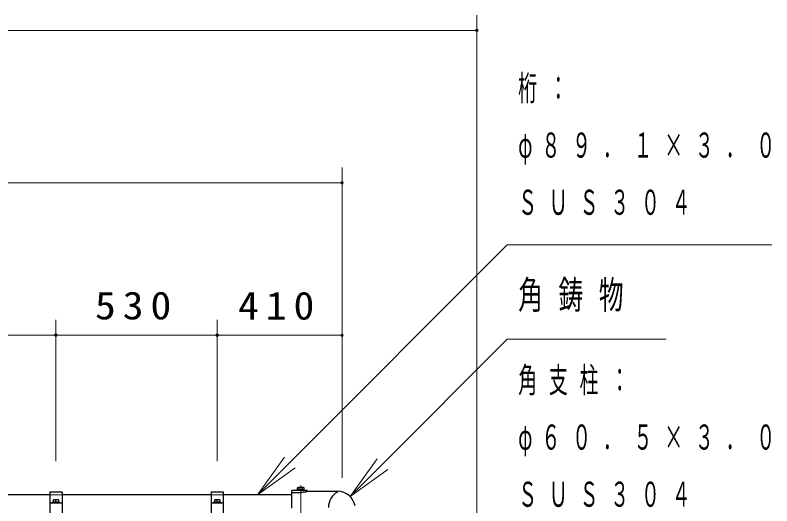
# Model space of a CAD drawing. Units: millimetres on the paper, scale 1:50. Extents: x 197 to 617, y 140 to 437.
# Drawn here: x 336.8 to 386.53, y 263.17 to 295.38 of the extents above; entities that cross this region are included whole.
import ezdxf

# ---------------------------------------------------------------- set-up
doc = ezdxf.new("R2010")
doc.units = ezdxf.units.MM
doc.linetypes.add('USER1', pattern=[4.5, 2.5, -2])
doc.linetypes.add('USER2', pattern=[6, 3, -1, 1, -1])
doc.layers.add('線', color=2, linetype='Continuous', lineweight=25)
doc.layers.add('補助', color=2, linetype='Continuous', lineweight=13)
doc.styles.add('ＭＳ ゴシック', font='')
doc.styles.get('ＭＳ ゴシック').set_extended_font_data('MS Gothic')

# ---------------------------------------------------------------- blocks, each defined once
blk = doc.blocks.new('dimension_origin')
at = {"color": 0, "linetype": 'Continuous', "lineweight": -2}
blk.add_circle((0, 0), 1.25, dxfattribs=at)

msp = doc.modelspace()

# ---------------------------------------------------------------- linework, layer by layer
at = {"layer": '線'}
for p, q in [((339.081, 264.098), (339.881, 264.098)), ((339.081, 264.098), (339.081, 260.556)), ((339.881, 264.098), (339.881, 260.556)), ((349.681, 264.098), (350.481, 264.098)), ((349.681, 264.098), (349.681, 260.556)), ((350.481, 264.098), (350.481, 260.556)), ((355.821, 264.223), (355.341, 264.223)), ((355.341, 264.223), (355.341, 264.173)), ((355.821, 264.173), (355.341, 264.173)), ((355.361, 264.36), (355.401, 264.383)), ((355.361, 264.223), (355.361, 264.36)), ((355.8, 264.223), (355.361, 264.223)), ((355.761, 264.383), (355.401, 264.383)), ((355.471, 264.223), (355.471, 264.36)), ((355.69, 264.223), (355.69, 264.36)), ((355.8, 264.36), (355.761, 264.383)), ((355.8, 264.223), (355.8, 264.36)), ((355.821, 264.173), (355.821, 264.223)), ((339.301, 263.558), (339.311, 263.568)), ((339.651, 263.568), (339.311, 263.568)), ((339.661, 263.558), (339.651, 263.568)), ((349.901, 263.558), (349.911, 263.568)), ((350.251, 263.568), (349.911, 263.568)), ((350.261, 263.558), (350.251, 263.568)), ((354.981, 264.057), (355.581, 264.057)), ((339.081, 263.368), (339.881, 263.368)), ((339.241, 263.418), (339.721, 263.418)), ((339.241, 263.368), (339.241, 263.418)), ((339.241, 263.368), (339.721, 263.368)), ((339.301, 263.558), (339.301, 263.418)), ((339.661, 263.418), (339.301, 263.418)), ((339.481, 263.418), (339.481, 263.545)), ((339.661, 263.558), (339.661, 263.418)), ((339.721, 263.418), (339.721, 263.368)), ((349.681, 263.368), (350.481, 263.368)), ((349.841, 263.418), (350.321, 263.418)), ((349.841, 263.368), (349.841, 263.418)), ((349.841, 263.368), (350.321, 263.368)), ((349.901, 263.558), (349.901, 263.418)), ((350.261, 263.418), (349.901, 263.418)), ((350.081, 263.418), (350.081, 263.545)), ((350.261, 263.558), (350.261, 263.418)), ((350.321, 263.418), (350.321, 263.368))]:
    msp.add_line(p, q, dxfattribs=at)
at = {"layer": '線', "color": 7}
for p, q in [((354.981, 263.028), (354.981, 264.173)), ((355.981, 264.173), (354.981, 264.173)), ((355.981, 264.128), (355.981, 264.173)), ((355.981, 264.128), (358, 264.128)), ((339.081, 263.898), (327.881, 263.898)), ((349.681, 263.898), (339.881, 263.898)), ((354.981, 263.898), (350.481, 263.898))]:
    msp.add_line(p, q, dxfattribs=at)
at = {"layer": '線', "color": 1, "linetype": 'USER2', "lineweight": 13}
msp.add_line((355.581, 264.507), (355.581, 261.507), dxfattribs=at)
at = {"layer": '線', "color": 4, "linetype": 'USER1', "lineweight": 13}
for p, q in [((339.081, 263.898), (339.881, 263.898)), ((349.681, 263.898), (350.481, 263.898))]:
    msp.add_line(p, q, dxfattribs=at)
at = {"layer": '線'}
msp.add_lwpolyline([(355.981, 264.128), (355.978, 264.12), (355.97, 264.111), (355.956, 264.103), (355.937, 264.096), (355.913, 264.089), (355.885, 264.082), (355.852, 264.076), (355.816, 264.071), (355.776, 264.066), (355.734, 264.062), (355.689, 264.06), (355.643, 264.058), (355.612, 264.057), (355.581, 264.057)], dxfattribs=at)
for centre, radius, start, end in [((355.416, 264.265), 0.11, 60, 120), ((355.581, 264.107), 0.276, 66.5735, 113.4265), ((355.745, 264.265), 0.11, 60, 120), ((358.541, 263.068), 1.155, 118.0328, 180.0251), ((339.391, 263.316), 0.246, 68.5823, 111.4176), ((339.571, 263.316), 0.246, 68.5824, 111.4176), ((349.991, 263.316), 0.246, 68.5823, 111.4176), ((350.171, 263.316), 0.246, 68.5824, 111.4176)]:
    msp.add_arc(centre, radius, start, end, dxfattribs=at)
at = {"layer": '線', "color": 7}
msp.add_arc((358, 262.973), 1.155, 10, 90, dxfattribs=at)
at = {"layer": '補助'}
for p, q in [((367.135, 215.007), (367.135, 295.383)), ((240.026, 294.383), (367.135, 294.383)), ((358.281, 265.007), (358.281, 285.383)), ((303.581, 284.383), (358.281, 284.383)), ((354.852, 266.019), (369.135, 280.302)), ((369.135, 280.302), (370.135, 280.302)), ((370.135, 280.302), (386.53, 280.302)), ((339.481, 266.098), (339.481, 275.383)), ((339.481, 266.098), (339.481, 275.383)), ((350.081, 266.098), (350.081, 275.383)), ((350.081, 266.098), (350.081, 275.37)), ((358.281, 265.007), (358.281, 275.37)), ((327.481, 274.383), (339.481, 274.383)), ((339.481, 274.383), (350.081, 274.383)), ((350.081, 274.37), (358.281, 274.37)), ((360.938, 265.911), (369.135, 274.108)), ((369.135, 274.108), (370.135, 274.108)), ((370.135, 274.108), (379.588, 274.108)), ((354.498, 266.373), (352.731, 263.898)), ((360.584, 266.264), (358.816, 263.79)), ((352.731, 263.898), (354.852, 266.019)), ((355.206, 265.666), (352.731, 263.898)), ((358.816, 263.79), (360.938, 265.911)), ((361.291, 265.557), (358.816, 263.79))]:
    msp.add_line(p, q, dxfattribs=at)

# ---------------------------------------------------------------- block references
at = {"layer": '補助', "xscale": 0.0667, "yscale": 0.0667, "rotation": 180}
for p in [(367.135, 294.383), (358.281, 284.383), (339.481, 274.383), (350.081, 274.383), (358.281, 274.37)]:
    msp.add_blockref('dimension_origin', p, dxfattribs=at)
at = {"layer": '補助', "xscale": 0.0667, "yscale": 0.0667}
for p in [(339.481, 274.383), (350.081, 274.37)]:
    msp.add_blockref('dimension_origin', p, dxfattribs=at)

# ---------------------------------------------------------------- texts
at = {"layer": '補助', "style": 'ＭＳ ゴシック'}
for s, insert, char_height, attachment_point in [('\\T1.63;\\W0.55;桁：', (369.86, 291.427), 1.65, 1), ('\\T1.63;\\W0.55;φ８９．１×３．０', (369.86, 287.677), 1.65, 1), ('\\T1.63;\\W0.55;ＳＵＳ３０４', (369.86, 283.927), 1.65, 1), ('\\T1.63;\\W0.65;角鋳物', (369.86, 277.941), 1.833, 1), ('\\T1.33;\\W1.1;530', (344.781, 275.383), 1.833, 8), ('\\T1.33;\\W1.1;410', (354.181, 275.37), 1.833, 8), ('\\T1.63;\\W0.55;角支柱：', (369.86, 272.262), 1.65, 1), ('\\T1.63;\\W0.55;φ６０．５×３．０', (369.86, 268.512), 1.65, 1), ('\\T1.63;\\W0.55;ＳＵＳ３０４', (369.86, 264.762), 1.65, 1)]:
    msp.add_mtext(s, dxfattribs=dict(at, insert=insert, char_height=char_height, attachment_point=attachment_point))

doc.saveas('drawing.dxf')
